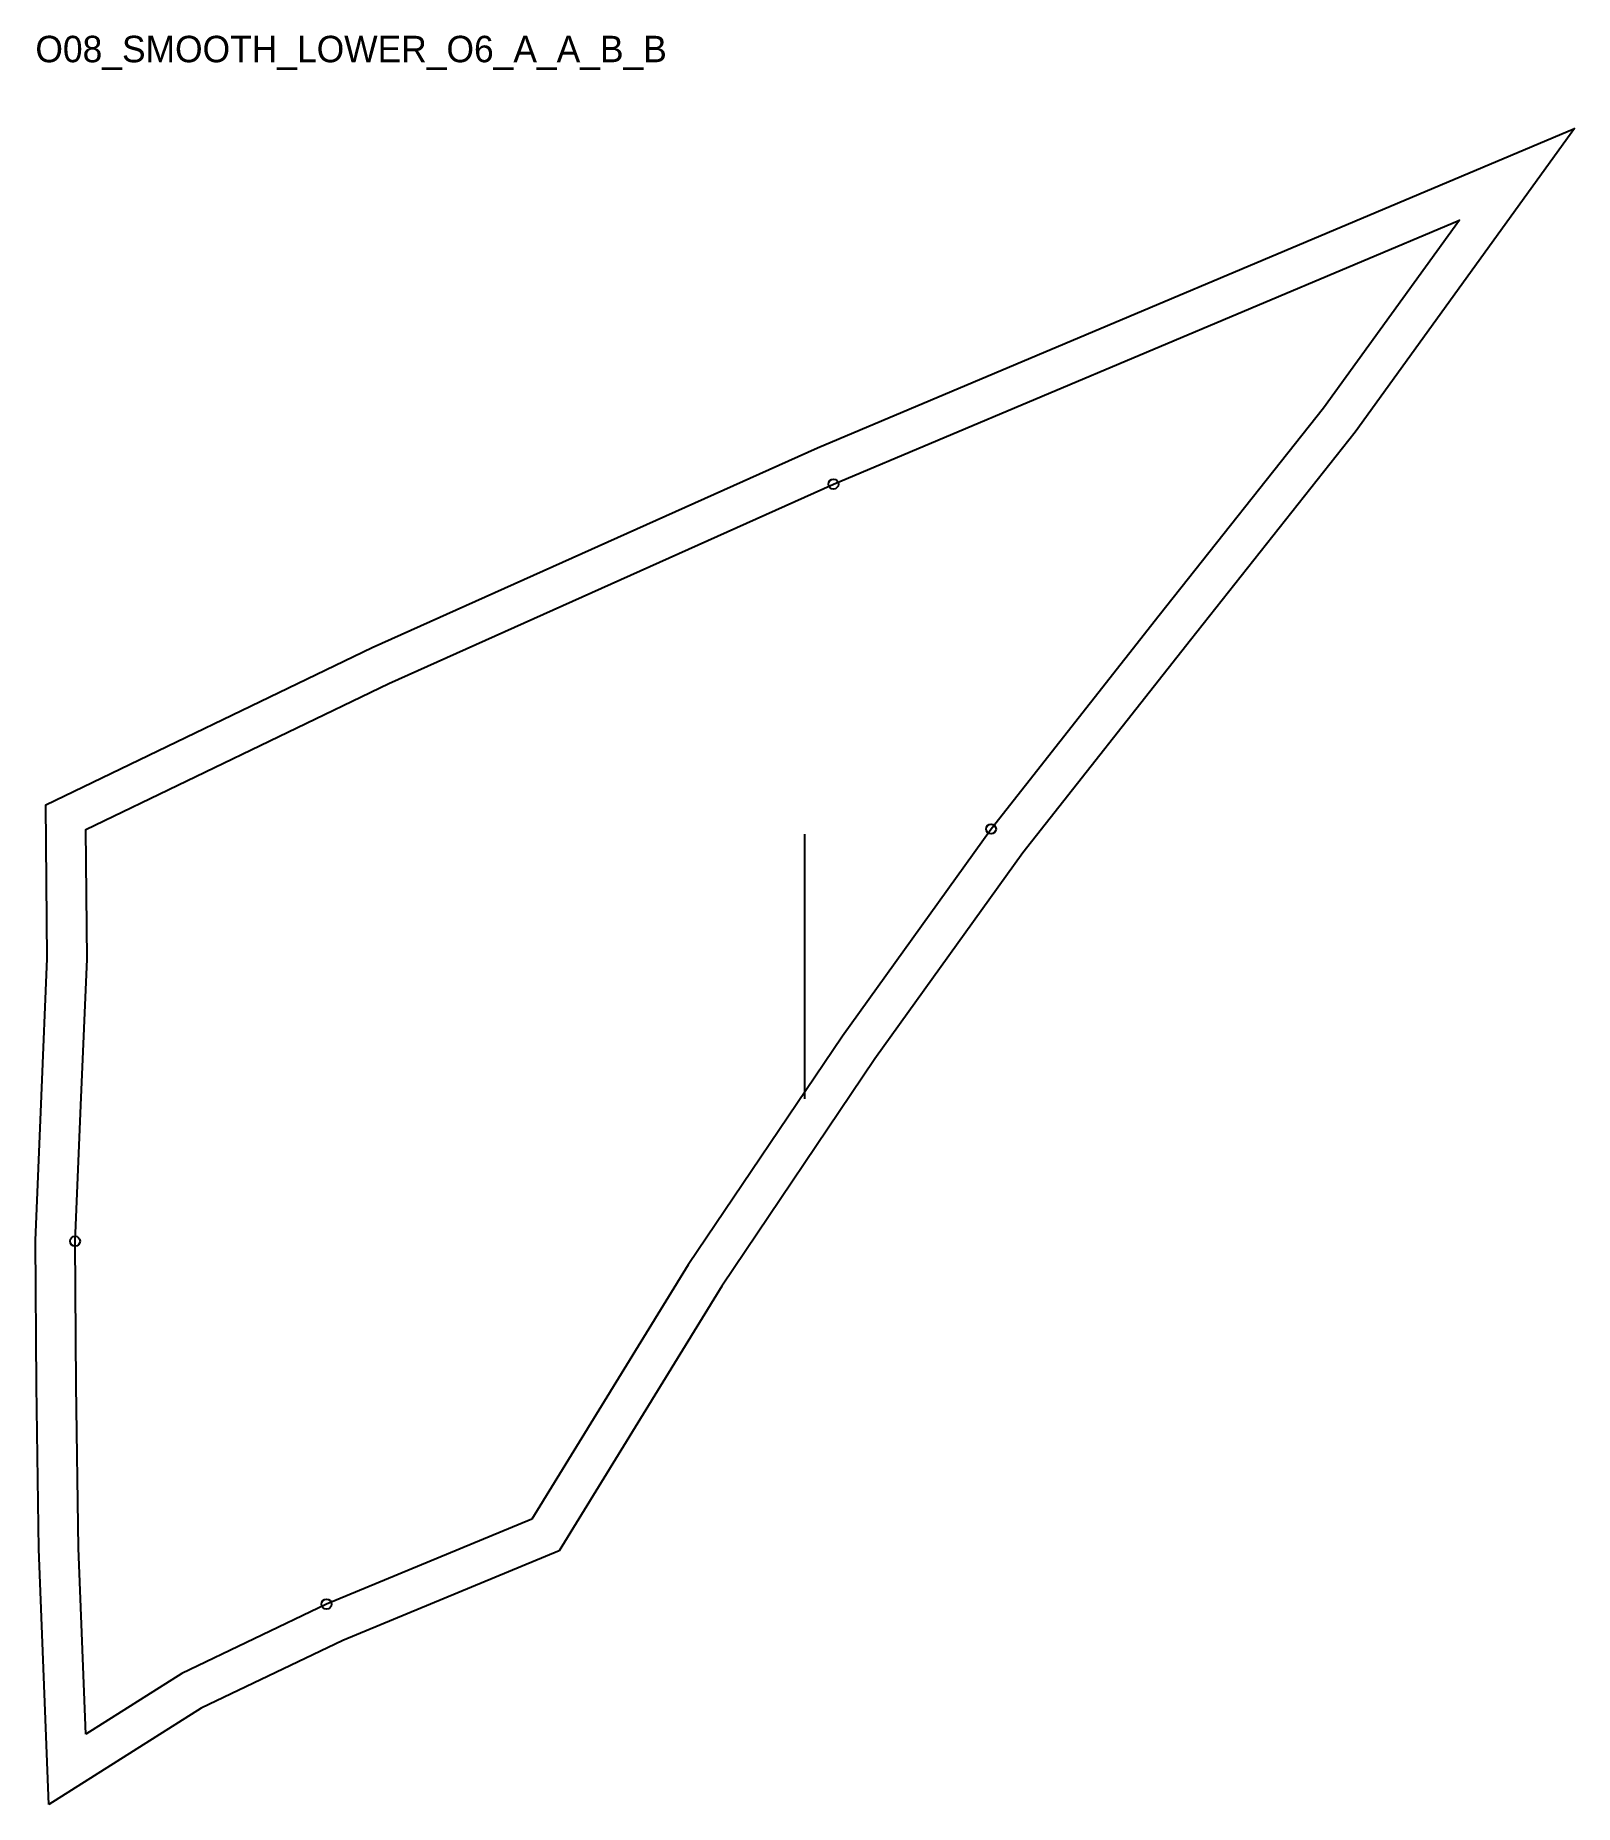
# Model space of a CAD drawing. Header units: millimetres. Extents: x -15 to 450, y -21 to 514.
import ezdxf

# ---------------------------------------------------------------- set-up
doc = ezdxf.new("R2010")
doc.units = ezdxf.units.MM
for name, color, linetype in [('CUT', 1, 'Continuous'), ('GRAIN', 3, 'Continuous'), ('ID', 7, 'Continuous'), ('NOTCH', 2, 'Continuous'), ('SEAM', 5, 'Continuous')]:
    doc.layers.add(name, color=color, linetype=linetype)

msp = doc.modelspace()

# ---------------------------------------------------------------- linework, layer by layer
at = {"layer": 'CUT'}
msp.add_lwpolyline([(-11.17, -21.26), (-14.21, 55.96), (-14.96, 105.29), (-15.25, 149.28), (-13.42, 192.97), (-11.64, 234.52), (-12.07, 281), (86.53, 328.53), (221.18, 388.91), (449.97, 485.44), (383.67, 393.65), (333.86, 330.77), (283.19, 266.44), (238.51, 204.14), (192.18, 135.42), (143.02, 55.42), (77.64, 28.39), (34.88, 7.86), (-11.17, -21.26)], close=True, dxfattribs=at)
at = {"layer": 'GRAIN'}
msp.add_line((217.36, 192.09), (217.36, 272.09), dxfattribs=at)
at = {"layer": 'NOTCH'}
for centre in [(225.96, 377.91), (273.59, 273.65), (-3.25, 149.06), (72.74, 39.35)]:
    msp.add_circle(centre, 1.5, dxfattribs=at)
at = {"layer": 'SEAM'}
msp.add_lwpolyline([(0, 0), (-2.21, 56.29), (-2.96, 105.42), (-3.25, 149.06), (-1.43, 192.47), (0.36, 234.32), (0, 273.5), (91.59, 317.65), (225.96, 377.91), (415.15, 457.73), (374.1, 400.9), (324.45, 338.2), (273.59, 273.65), (228.65, 210.99), (182.08, 141.92), (134.84, 65.02), (72.74, 39.35), (29.06, 18.37)], close=True, dxfattribs=at)

# ---------------------------------------------------------------- texts
at = {"layer": 'ID'}
msp.add_text('O08_SMOOTH_LOWER_O6_A_A_B_B', height=8, dxfattribs=at).set_placement((-15.25, 505.44))

doc.saveas('drawing.dxf')
